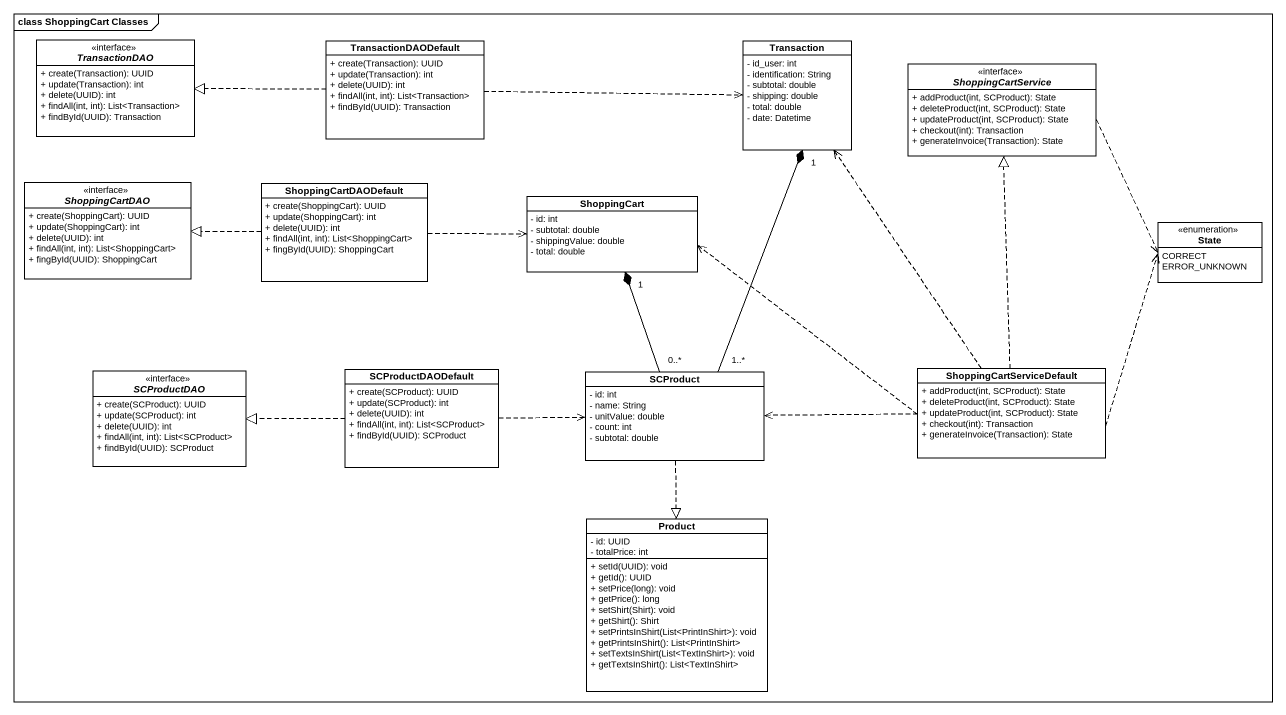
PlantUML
@startuml
mainframe class ShoppingCart Classes
hide circle
hide empty members
skinparam classAttributeIconSize 0
interface TransactionDAO {
  + create(Transaction): UUID
  + update(Transaction): int
  + delete(UUID): int
  + findAll(int, int): List<Transaction>
  + findById(UUID): Transaction
}
class TransactionDAODefault {
  + create(Transaction): UUID
  + update(Transaction): int
  + delete(UUID): int
  + findAll(int, int): List<Transaction>
  + findById(UUID): Transaction
}
class Transaction {
  - id_user: int
  - identification: String
  - subtotal: double
  - shipping: double
  - total: double
  - date: Datetime
}
interface ShoppingCartService {
  + addProduct(int, SCProduct): State
  + deleteProduct(int, SCProduct): State
  + updateProduct(int, SCProduct): State
  + checkout(int): Transaction
  + generateInvoice(Transaction): State
}
interface ShoppingCartDAO {
  + create(ShoppingCart): UUID
  + update(ShoppingCart): int
  + delete(UUID): int
  + findAll(int, int): List<ShoppingCart>
  + fingById(UUID): ShoppingCart
}
class ShoppingCartDAODefault {
  + create(ShoppingCart): UUID
  + update(ShoppingCart): int
  + delete(UUID): int
  + findAll(int, int): List<ShoppingCart>
  + fingById(UUID): ShoppingCart
}
class ShoppingCart {
  - id: int
  - subtotal: double
  - shippingValue: double
  - total: double
}
enum "State" as State_ {
  CORRECT
  ERROR_UNKNOWN
}
interface SCProductDAO {
  + create(SCProduct): UUID
  + update(SCProduct): int
  + delete(UUID): int
  + findAll(int, int): List<SCProduct>
  + findById(UUID): SCProduct
}
class SCProductDAODefault {
  + create(SCProduct): UUID
  + update(SCProduct): int
  + delete(UUID): int
  + findAll(int, int): List<SCProduct>
  + findById(UUID): SCProduct
}
class SCProduct {
  - id: int
  - name: String
  - unitValue: double
  - count: int
  - subtotal: double
}
class ShoppingCartServiceDefault {
  + addProduct(int, SCProduct): State
  + deleteProduct(int, SCProduct): State
  + updateProduct(int, SCProduct): State
  + checkout(int): Transaction
  + generateInvoice(Transaction): State
}
class Product {
  - id: UUID
  - totalPrice: int
  + setId(UUID): void
  + getId(): UUID
  + setPrice(long): void
  + getPrice(): long
  + setShirt(Shirt): void
  + getShirt(): Shirt
  + setPrintsInShirt(List<PrintInShirt>): void
  + getPrintsInShirt(): List<PrintInShirt>
  + setTextsInShirt(List<TextInShirt>): void
  + getTextsInShirt(): List<TextInShirt>
}
TransactionDAODefault .left.|> TransactionDAO
TransactionDAODefault .right.> Transaction
ShoppingCartService ..> State_
ShoppingCartDAODefault .left.|> ShoppingCartDAO
ShoppingCartDAODefault .right.> ShoppingCart
SCProductDAODefault .left.|> SCProductDAO
SCProductDAODefault .right.> SCProduct
SCProduct "1..*" -up-* "1" Transaction
SCProduct "0..*" -up-* "1" ShoppingCart
SCProduct ..|> Product
ShoppingCartServiceDefault .up.> Transaction
ShoppingCartServiceDefault .up.|> ShoppingCartService
ShoppingCartServiceDefault .left.> ShoppingCart
ShoppingCartServiceDefault .up.> State_
ShoppingCartServiceDefault .left.> SCProduct
@enduml
